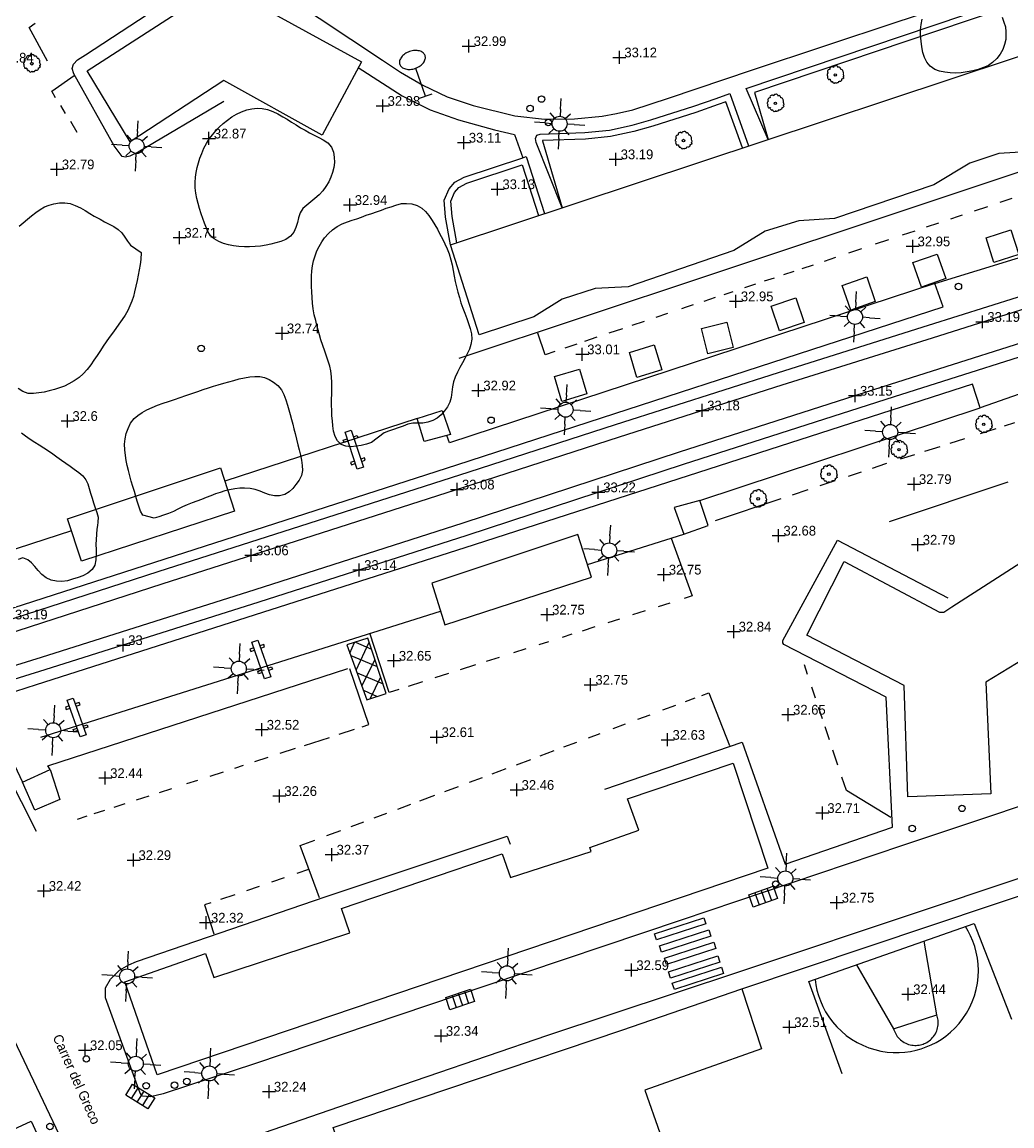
# Model space of a CAD drawing. Extents: x 471511 to 473316, y 4381952 to 4383346.
# Drawn here: x 473132.9 to 473209.2, y 4383208.3 to 4383293.4 of the extents above; entities that cross this region are included whole.
import ezdxf
from ezdxf.enums import TextEntityAlignment as Align

# ---------------------------------------------------------------- set-up
doc = ezdxf.new("R2010")
doc.units = 0
doc.header["$LTSCALE"] = 4
doc.header["$MEASUREMENT"] = 0
doc.header["$PDMODE"] = 2
doc.header["$PDSIZE"] = 0.5
doc.layers.get('0').update_dxf_attribs({"linetype": 'CONTINUOUS'})
for name, color, linetype in [('222', 7, 'CONTINUOUS'), ('290', 253, 'CONTINUOUS'), ('400', 7, 'CONTINUOUS'), ('410', 201, 'CONTINUOUS'), ('411', 12, 'CONTINUOUS'), ('419', 252, 'CONTINUOUS'), ('437', 250, 'CONTINUOUS'), ('438', 250, 'CONTINUOUS'), ('451', 5, 'CONTINUOUS'), ('505', 60, 'CONTINUOUS'), ('506', 60, 'CONTINUOUS'), ('7101', 7, 'CONTINUOUS'), ('7400', 2, 'CONTINUOUS'), ('7403', 1, 'CONTINUOUS'), ('7433', 32, 'CONTINUOUS'), ('7434', 32, 'CONTINUOUS'), ('7435', 7, 'CONTINUOUS'), ('7440', 7, 'CONTINUOUS'), ('7515', 53, 'CONTINUOUS'), ('8405', 7, 'CONTINUOUS')]:
    doc.layers.add(name, color=color, linetype=linetype)

# ---------------------------------------------------------------- blocks, each defined once
blk = doc.blocks.new('FAROLA')
at = {"color": 7}
for p, q in [((0.43, 1.04), (0.75, 1.8)), ((-0.43, 1.04), (-0.22, 0.54)), ((0.43, 1.04), (0.22, 0.54)), ((-1.04, 0.43), (-1.8, 0.75)), ((-1.04, 0.43), (-0.54, 0.22)), ((1.04, 0.43), (0.54, 0.22)), ((-1.04, -0.43), (-0.54, -0.22)), ((-0.43, -1.04), (-0.22, -0.54)), ((0.43, -1.04), (0.22, -0.54)), ((1.04, -0.43), (0.54, -0.22)), ((1.04, -0.43), (1.8, -0.75)), ((-0.43, -1.04), (-0.75, -1.8))]:
    blk.add_line(p, q, dxfattribs=at)
blk.add_circle((0, 0), 0.58, dxfattribs=at)
blk = doc.blocks.new('ARBOL')
at = {"color": 3}
for p, q in [((-1.26, 0.07), (-1.27, -0.01)), ((-1.23, 0.15), (-1.26, 0.07)), ((-1.17, 0.24), (-1.23, 0.15)), ((-1.18, 0.48), (-1.21, 0.39)), ((-1.21, 0.39), (-1.2, 0.31)), ((-1.2, 0.31), (-1.16, 0.22)), ((-1.11, 0.55), (-1.18, 0.48)), ((-1.03, 0.59), (-1.11, 0.55)), ((-1.01, 0.67), (-1.03, 0.59)), ((-0.96, 0.76), (-1.01, 0.67)), ((-0.92, 0.97), (-0.96, 0.88)), ((-0.96, 0.88), (-0.96, 0.7)), ((-0.85, 1.04), (-0.92, 0.97)), ((-0.77, 1.08), (-0.85, 1.04)), ((-0.7, 1.09), (-0.77, 1.08)), ((-0.5, 1.09), (-0.7, 1.09)), ((-0.49, 1.11), (-0.5, 1.08)), ((-0.46, 1.23), (-0.49, 1.11)), ((-0.38, 1.32), (-0.46, 1.23)), ((-0.31, 1.35), (-0.38, 1.32)), ((-0.23, 1.36), (-0.31, 1.35)), ((-0.11, 1.36), (-0.23, 1.36)), ((0, 1.35), (-0.11, 1.36)), ((0.07, 1.26), (0, 1.35)), ((0.12, 1.18), (0.07, 1.26)), ((0.17, 1.25), (0.12, 1.16)), ((0.12, 1.16), (0.12, 1.16)), ((0.24, 1.31), (0.17, 1.25)), ((0.32, 1.32), (0.24, 1.31)), ((0.39, 1.31), (0.32, 1.32)), ((0.55, 1.31), (0.39, 1.31)), ((0.62, 1.26), (0.55, 1.31)), ((0.7, 1.22), (0.62, 1.26)), ((0.76, 1.14), (0.7, 1.22)), ((0.77, 0.97), (0.7, 0.98)), ((0.77, 1.05), (0.76, 1.14)), ((0.77, 0.97), (0.77, 1.05)), ((0.86, 0.95), (0.77, 0.97)), ((0.96, 0.93), (0.86, 0.95)), ((1.03, 0.87), (0.96, 0.93)), ((1.07, 0.79), (1.03, 0.87)), ((1.08, 0.7), (1.07, 0.79)), ((1.1, 0.49), (1.07, 0.51)), ((1.08, 0.6), (1.08, 0.7)), ((1.09, 0.52), (1.08, 0.6)), ((1.17, 0.48), (1.1, 0.49)), ((1.25, 0.41), (1.17, 0.48)), ((1.29, 0.32), (1.25, 0.41)), ((1.3, 0.24), (1.29, 0.32)), ((1.3, 0.15), (1.3, 0.24)), ((1.31, 0.06), (1.3, 0.15)), ((1.31, -0.03), (1.31, 0.06)), ((-1.27, -0.01), (-1.26, -0.13)), ((-1.26, -0.13), (-1.26, -0.21)), ((-1.26, -0.21), (-1.23, -0.3)), ((-1.23, -0.3), (-1.16, -0.32)), ((-1.16, -0.32), (-1.08, -0.34)), ((-1.08, -0.34), (-1.01, -0.35)), ((-1.01, -0.35), (-0.95, -0.35)), ((-0.96, -0.38), (-1.01, -0.49)), ((-1.01, -0.49), (-1, -0.58)), ((-1, -0.58), (-0.96, -0.66)), ((-0.96, -0.66), (-0.96, -0.74)), ((-0.96, -0.74), (-0.88, -0.8)), ((-0.88, -0.8), (-0.8, -0.81)), ((-0.8, -0.81), (-0.72, -0.81)), ((-0.76, -0.81), (-0.75, -0.9)), ((-0.75, -0.9), (-0.73, -0.98)), ((-0.73, -0.98), (-0.68, -1.07)), ((-0.68, -1.07), (-0.61, -1.15)), ((-0.61, -1.15), (-0.53, -1.14)), ((-0.53, -1.14), (-0.45, -1.12)), ((-0.45, -1.12), (-0.37, -1.07)), ((-0.37, -1.05), (-0.37, -1.15)), ((-0.37, -1.15), (-0.27, -1.21)), ((-0.27, -1.21), (-0.19, -1.22)), ((-0.19, -1.22), (-0.07, -1.22)), ((-0.07, -1.22), (0.01, -1.25)), ((0.01, -1.25), (0.08, -1.22)), ((0.08, -1.22), (0.16, -1.16)), ((0.16, -1.16), (0.18, -1.08)), ((0.18, -1.11), (0.25, -1.15)), ((0.25, -1.15), (0.32, -1.16)), ((0.32, -1.16), (0.4, -1.16)), ((0.4, -1.16), (0.47, -1.18)), ((0.47, -1.18), (0.55, -1.16)), ((0.55, -1.16), (0.62, -1.14)), ((0.62, -1.14), (0.7, -1.09)), ((0.7, -1.09), (0.75, -0.93)), ((0.78, -0.99), (0.74, -0.96)), ((0.85, -0.98), (0.78, -0.99)), ((0.93, -0.93), (0.85, -0.98)), ((1.02, -0.92), (0.93, -0.93)), ((1.06, -0.69), (0.98, -0.69)), ((1.06, -0.85), (1.02, -0.92)), ((1.03, -0.69), (1.05, -0.77)), ((1.05, -0.77), (1.06, -0.85)), ((1.13, -0.65), (1.06, -0.69)), ((1.2, -0.61), (1.13, -0.65)), ((1.2, -0.21), (1.27, -0.14)), ((1.2, -0.6), (1.21, -0.59)), ((1.22, -0.31), (1.21, -0.23)), ((1.21, -0.41), (1.22, -0.31)), ((1.21, -0.51), (1.21, -0.41)), ((1.21, -0.59), (1.21, -0.51)), ((1.27, -0.14), (1.31, -0.03))]:
    blk.add_line(p, q, dxfattribs=at)
at = {"color": 25}
blk.add_circle((0, 0), 0.19, dxfattribs=at)
blk = doc.blocks.new('MOJON')
blk.add_circle((0, 0), 0.25)
blk = doc.blocks.new('REJILLA')
at = {"color": 7}
for p, q in [((-0.5, 0.5), (-0.5, -0.5)), ((0.01, 0.5), (0.01, -0.5)), ((0.51, 0.5), (0.51, -0.5))]:
    blk.add_line(p, q, dxfattribs=at)
blk.add_lwpolyline([(-1, -0.5), (-1, 0.5), (1, 0.5), (1, -0.5)], close=True, dxfattribs=at)
blk = doc.blocks.new('STRAFIC')
at = {"color": 1}
blk.add_lwpolyline([(-0.03, 3.64, 0.07), (-0.44, 3.59, 0.08), (-0.76, 3.44, 0.11), (-0.99, 3.21, 0.14), (-1.06, 2.96, 0.14), (-0.99, 2.71, 0.11), (-0.76, 2.48, 0.08), (-0.44, 2.33, 0.07), (-0.03, 2.28, 0.07), (0.38, 2.33, 0.08), (0.7, 2.48, 0.11), (0.93, 2.71, 0.14), (1, 2.96, 0.14), (0.93, 3.21, 0.11), (0.7, 3.44, 0.08), (0.38, 3.59, 0.07)], format="xyb", close=True, dxfattribs=at)
for points in [[(0, 0), (0, 2.25)], [(-0.56, 0), (0.56, 0)]]:
    blk.add_lwpolyline(points, dxfattribs=at)
blk = doc.blocks.new('ALCORQUE')
at = {"color": 1}
blk.add_lwpolyline([(-1, 1), (1, 1), (1, -1), (-1, -1)], close=True, dxfattribs=at)
blk = doc.blocks.new('BANCO')
at = {"color": 7}
for p, q in [((-0.25, 1.03), (-0.56, 1.03)), ((-0.56, 1.03), (-0.56, 0.84)), ((-0.25, -1.5), (-0.25, 1.5)), ((-0.25, 1.5), (0.25, 1.5)), ((0.25, 1.5), (0.25, -1.5)), ((0.57, 1.03), (0.25, 1.03)), ((0.57, 0.84), (0.57, 1.03)), ((-0.56, 0.84), (-0.25, 0.84)), ((0.25, 0.84), (0.57, 0.84)), ((-0.56, -0.98), (-0.56, -0.79)), ((-0.56, -0.79), (-0.25, -0.79)), ((0.25, -0.79), (0.57, -0.79)), ((0.57, -0.79), (0.57, -0.98)), ((-0.25, -0.98), (-0.56, -0.98)), ((0.25, -1.5), (-0.25, -1.5)), ((0.57, -0.98), (0.25, -0.98))]:
    blk.add_line(p, q, dxfattribs=at)
blk = doc.blocks.new('COTA')
at = {"color": 7}
blk.add_point((0, 0), dxfattribs=at)

msp = doc.modelspace()

# ---------------------------------------------------------------- linework, layer by layer
at = {"layer": '222'}
for points in [[(473100.153, 4383237.22, 32.97), (473112.769, 4383241.224, 33.078), (473122.021, 4383244.143, 33.064), (473129.503, 4383246.572, 33.209), (473143.398, 4383251.07, 33.078), (473155.05, 4383254.803, 33.049), (473167.369, 4383258.744, 33.078), (473178.653, 4383262.409, 33.151), (473191.202, 4383266.415, 33.202), (473202.771, 4383270.051, 33.187), (473214.207, 4383273.674, 33.202), (473226.004, 4383277.556, 33.202), (473236.039, 4383280.742, 33.26), (473244.97, 4383283.635, 33.144), (473255.337, 4383286.98, 33.057), (473266.651, 4383290.557, 32.97), (473276.835, 4383293.918, 33.042), (473284.346, 4383296.272, 33.013), (473296.595, 4383300.256, 33.144), (473301.653, 4383301.826, 33.166)], [(473102.449, 4383236.907, 32.97), (473113.07, 4383240.271, 33.078), (473122.326, 4383243.191, 33.064), (473129.811, 4383245.621, 33.209), (473143.704, 4383250.118, 33.078), (473155.355, 4383253.85, 33.049), (473167.676, 4383257.792, 33.078), (473178.959, 4383261.457, 33.151), (473191.504, 4383265.462, 33.202), (473203.072, 4383269.097, 33.187), (473214.514, 4383272.723, 33.202), (473226.312, 4383276.605, 33.202), (473236.344, 4383279.79, 33.26), (473245.277, 4383282.683, 33.144), (473255.641, 4383286.027, 33.057), (473266.958, 4383289.606, 32.97), (473277.141, 4383292.966, 33.042), (473284.651, 4383295.319, 33.013), (473296.898, 4383299.303, 33.144), (473301.987, 4383300.882, 33.167)], [(473302.819, 4383298.53, 33.192), (473296.534, 4383296.542, 33.064), (473281.938, 4383291.953, 33.165), (473255.549, 4383283.392, 33.194), (473240.401, 4383278.524, 33.158), (473227.054, 4383274.322, 33.238), (473214.237, 4383270.066, 33.187), (473199.824, 4383265.498, 33.144), (473183.55, 4383260.28, 33.202), (473166.882, 4383254.801, 33.245), (473150.862, 4383249.665, 33.042), (473134.371, 4383244.439, 32.97), (473120.888, 4383240.248, 33.013), (473108.632, 4383236.305, 32.984), (473103.439, 4383234.66, 32.954)], [(473303.153, 4383297.587, 33.193), (473296.835, 4383295.588, 33.064), (473282.243, 4383291.001, 33.165), (473255.856, 4383282.44, 33.194), (473240.704, 4383277.571, 33.158), (473227.362, 4383273.371, 33.238), (473214.545, 4383269.115, 33.187), (473200.128, 4383264.545, 33.144), (473183.859, 4383259.329, 33.202), (473167.191, 4383253.85, 33.245), (473151.165, 4383248.713, 33.042), (473134.671, 4383243.485, 32.97), (473121.189, 4383239.295, 33.013), (473108.936, 4383235.352, 32.984), (473103.752, 4383233.71, 32.954)]]:
    msp.add_polyline3d(points, dxfattribs=at)
at = {"layer": '290'}
for points in [[(473134.872, 4383290.417, 32.881), (473133.459, 4383293.01, 32.968), (473133.912, 4383293.347, 32.968)], [(473135.493, 4383287.599, 32.939), (473135.211, 4383288.108, 32.852), (473136.93, 4383289.317, 32.779)], [(473136.26, 4383286.38, 32.939), (473135.889, 4383287.012, 32.939)], [(473137.164, 4383284.917, 32.939), (473136.666, 4383285.781, 32.939)], [(473209.201, 4383279.829, 33.099), (473208.271, 4383279.517, 33.075)], [(473205.365, 4383278.542, 32.998), (473205.065, 4383278.441, 32.99), (473204.48, 4383278.245, 32.991)], [(473207.328, 4383279.201, 33.05), (473206.292, 4383278.853, 33.023)], [(473203.547, 4383277.933, 32.992), (473202.582, 4383277.61, 32.994)], [(473201.713, 4383277.32, 32.995), (473200.742, 4383276.995, 32.996)], [(473197.603, 4383275.945, 33), (473196.602, 4383275.61, 33.001)], [(473199.697, 4383276.645, 32.997), (473198.668, 4383276.301, 32.999)], [(473195.595, 4383275.273, 33.003), (473194.721, 4383274.981, 33.004)], [(473192.404, 4383274.209, 33.009), (473191.595, 4383273.94, 33.012)], [(473193.876, 4383274.698, 33.005), (473193.014, 4383274.412, 33.008)], [(473190.874, 4383273.7, 33.014), (473190.108, 4383273.446, 33.016)], [(473187.7, 4383272.645, 33.023), (473186.99, 4383272.409, 33.025)], [(473189.439, 4383273.223, 33.018), (473188.603, 4383272.945, 33.021)], [(473184.637, 4383271.627, 33.032), (473184.091, 4383271.446, 33.034), (473183.729, 4383271.324, 33.033)], [(473186.319, 4383272.186, 33.027), (473185.46, 4383271.901, 33.03)], [(473182.657, 4383270.963, 33.031), (473181.745, 4383270.655, 33.029)], [(473180.86, 4383270.357, 33.028), (473179.92, 4383270.04, 33.026)], [(473173.983, 4383268.04, 33.014), (473173.224, 4383267.785, 33.012), (473172.65, 4383269.446, 32.998)], [(473177.212, 4383269.128, 33.02), (473176.27, 4383268.811, 33.018)], [(473179.183, 4383269.792, 33.024), (473178.138, 4383269.44, 33.022)], [(473175.668, 4383268.608, 33.017), (473174.736, 4383268.294, 33.015)], [(473208.637, 4383262.302, 32.953), (473209.439, 4383262.558, 32.947)], [(473206.786, 4383261.713, 32.968), (473207.99, 4383262.097, 32.958)], [(473202.484, 4383260.342, 33.001), (473203.662, 4383260.717, 32.992)], [(473204.434, 4383260.963, 32.986), (473205.565, 4383261.324, 32.977)], [(473200.619, 4383259.748, 33.015), (473201.73, 4383260.102, 33.006)], [(473198.455, 4383259.042, 33.018), (473199.494, 4383259.389, 33.024), (473199.561, 4383259.411, 33.023)], [(473194.422, 4383257.693, 32.996), (473195.588, 4383258.083, 33.002)], [(473196.611, 4383258.425, 33.008), (473197.607, 4383258.758, 33.013)], [(473192.284, 4383256.978, 32.984), (473193.498, 4383257.384, 32.99)], [(473208.892, 4383257.95, 32.84), (473199.74, 4383254.891, 32.837)], [(473186.346, 4383254.993, 32.951), (473191.426, 4383256.691, 32.979)], [(473182.93, 4383253.632, 32.784), (473184.565, 4383249.181, 32.886), (473183.951, 4383248.986, 32.882)], [(473182.838, 4383248.631, 32.876), (473181.945, 4383248.347, 32.871)], [(473180.935, 4383248.025, 32.865), (473179.97, 4383247.718, 32.86)], [(473178.959, 4383247.396, 32.854), (473178.057, 4383247.109, 32.849)], [(473161.953, 4383241.981, 32.759), (473161.208, 4383241.743, 32.755), (473159.717, 4383246.301, 32.741)], [(473175.293, 4383246.229, 32.834), (473174.536, 4383245.988, 32.83)], [(473177.065, 4383246.793, 32.844), (473176.079, 4383246.479, 32.838)], [(473158.177, 4383244.767, 32.799), (473158.527, 4383245.599, 32.784)], [(473158.616, 4383245.628, 32.813), (473159.844, 4383245.091, 32.813)], [(473158.65, 4383243.471, 32.799), (473159.671, 4383245.616, 32.799)], [(473173.495, 4383245.656, 32.824), (473172.732, 4383245.413, 32.82)], [(473158.243, 4383244.586, 32.813), (473160.289, 4383243.745, 32.813)], [(473169.694, 4383244.446, 32.803), (473168.691, 4383244.126, 32.797)], [(473171.744, 4383245.099, 32.814), (473170.779, 4383244.791, 32.809)], [(473159.12, 4383239.097, 32.632), (473159.641, 4383239.267, 32.634), (473158.169, 4383243.551, 32.736)], [(473159.097, 4383242.248, 32.799), (473160.113, 4383244.277, 32.755)], [(473167.868, 4383243.864, 32.792), (473166.674, 4383243.484, 32.786)], [(473193.45, 4383243.133, 32.774), (473193.204, 4383243.87, 32.779)], [(473158.729, 4383243.254, 32.813), (473160.734, 4383242.4, 32.813)], [(473159.737, 4383241.256, 32.799), (473160.549, 4383242.958, 32.799)], [(473165.772, 4383243.197, 32.781), (473164.722, 4383242.862, 32.775)], [(473159.218, 4383241.918, 32.813), (473160.277, 4383241.434, 32.813)], [(473163.782, 4383242.563, 32.77), (473162.663, 4383242.207, 32.763)], [(473194.062, 4383241.301, 32.76), (473193.781, 4383242.143, 32.767)], [(473184.035, 4383241.038, 32.628), (473184.78, 4383241.316, 32.634)], [(473185.296, 4383241.509, 32.638), (473185.833, 4383241.71, 32.642), (473187.425, 4383237.646, 32.598)], [(473182.307, 4383240.391, 32.615), (473183.302, 4383240.764, 32.622)], [(473194.596, 4383239.705, 32.748), (473194.307, 4383240.569, 32.755)], [(473178.467, 4383238.955, 32.586), (473179.432, 4383239.316, 32.593)], [(473180.378, 4383239.67, 32.6), (473181.326, 4383240.024, 32.607)], [(473157.343, 4383238.521, 32.623), (473158.519, 4383238.902, 32.629)], [(473176.574, 4383238.247, 32.571), (473177.471, 4383238.583, 32.578)], [(473195.133, 4383238.096, 32.736), (473194.805, 4383239.078, 32.744)], [(473154.68, 4383237.656, 32.609), (473156.595, 4383238.278, 32.619)], [(473174.677, 4383237.538, 32.557), (473175.677, 4383237.912, 32.565)], [(473150.857, 4383236.415, 32.589), (473151.869, 4383236.744, 32.594)], [(473152.807, 4383237.048, 32.599), (473153.993, 4383237.433, 32.605)], [(473172.843, 4383236.852, 32.543), (473173.933, 4383237.259, 32.551)], [(473195.789, 4383236.135, 32.722), (473195.401, 4383237.295, 32.73)], [(473149.309, 4383235.913, 32.581), (473149.982, 4383236.131, 32.585)], [(473169.154, 4383235.472, 32.515), (473170.221, 4383235.871, 32.523)], [(473171.023, 4383236.171, 32.529), (473172.125, 4383236.583, 32.538)], [(473145.601, 4383234.709, 32.562), (473146.448, 4383234.984, 32.566)], [(473147.405, 4383235.295, 32.571), (473148.445, 4383235.632, 32.577)], [(473167.407, 4383234.819, 32.502), (473168.391, 4383235.186, 32.509)], [(473199.869, 4383232.089, 32.707), (473196.445, 4383234.171, 32.707), (473196.099, 4383235.205, 32.715)], [(473143.509, 4383234.03, 32.551), (473144.444, 4383234.334, 32.556)], [(473165.495, 4383234.103, 32.487), (473166.546, 4383234.497, 32.495)], [(473141.718, 4383233.449, 32.542), (473142.702, 4383233.769, 32.547)], [(473163.57, 4383233.384, 32.473), (473164.723, 4383233.815, 32.481)], [(473138.472, 4383232.395, 32.525), (473139.291, 4383232.661, 32.529)], [(473140.013, 4383232.896, 32.533), (473140.849, 4383233.167, 32.537)], [(473160.035, 4383232.061, 32.446), (473161.013, 4383232.427, 32.453)], [(473161.871, 4383232.748, 32.46), (473162.861, 4383233.118, 32.467)], [(473137.182, 4383231.977, 32.518), (473137.92, 4383232.216, 32.522)], [(473158.283, 4383231.406, 32.432), (473159.245, 4383231.766, 32.44)], [(473156.409, 4383230.705, 32.418), (473157.476, 4383231.104, 32.426)], [(473155.832, 4383225.9, 32.402), (473154.349, 4383229.935, 32.402), (473155.48, 4383230.358, 32.411)], [(473153.112, 4383227.442, 32.368), (473152.146, 4383227.113, 32.354)], [(473154.979, 4383228.078, 32.395), (473154.09, 4383227.775, 32.382)], [(473151.185, 4383226.786, 32.34), (473150.216, 4383226.456, 32.326)], [(473149.307, 4383226.147, 32.313), (473148.201, 4383225.77, 32.297)], [(473147.452, 4383225.515, 32.286), (473146.976, 4383225.353, 32.279), (473147.7, 4383223.133, 32.279)]]:
    msp.add_polyline3d(points, dxfattribs=at)
for points in [[(473157.943, 4383245.408, 32.741), (473159.489, 4383241.175, 32.726), (473160.977, 4383241.664, 32.755), (473159.564, 4383245.938, 32.741)], [(473181.655, 4383223.137, 32.596), (473185.453, 4383224.371, 32.596), (473185.61, 4383223.889, 32.596), (473181.811, 4383222.655, 32.596)], [(473182.036, 4383222.204, 32.647), (473185.834, 4383223.438, 32.647), (473185.991, 4383222.956, 32.647), (473182.192, 4383221.722, 32.647)], [(473182.418, 4383221.25, 32.647), (473186.217, 4383222.484, 32.647), (473186.373, 4383222.002, 32.647), (473182.575, 4383220.768, 32.647)], [(473182.734, 4383220.187, 32.647), (473186.533, 4383221.421, 32.647), (473186.689, 4383220.939, 32.647), (473182.891, 4383219.705, 32.647)], [(473183.028, 4383219.328, 32.647), (473186.827, 4383220.562, 32.647), (473186.983, 4383220.08, 32.647), (473183.185, 4383218.846, 32.647)]]:
    msp.add_polyline3d(points, close=True, dxfattribs=at)
at = {"layer": '400'}
for points in [[(473144.919, 4383302.765, 44.633), (473151.304, 4383302.937, 44.778), (473151.52, 4383294.518, 44.843), (473159.066, 4383290.381, 44.814), (473156.039, 4383284.703, 44.872), (473148.463, 4383288.928, 44.858), (473141.231, 4383284.197, 44.771), (473137.925, 4383289.677, 44.8), (473145.226, 4383294.384, 44.843)], [(473165.929, 4383276.258, 44.365), (473228.537, 4383297.061, 44.539), (473230.766, 4383290.16, 44.785), (473226.6, 4383288.71, 44.858), (473223.878, 4383288.484, 44.858), (473221.451, 4383287.719, 44.669), (473219.09, 4383286.185, 44.771), (473211.113, 4383283.491, 44.843), (473208.191, 4383283.308, 44.626), (473205.963, 4383282.564, 44.611), (473203.185, 4383280.887, 44.901), (473195.538, 4383278.277, 44.684), (473192.778, 4383278.105, 44.568), (473190.197, 4383277.314, 44.655), (473187.76, 4383275.824, 44.611), (473179.629, 4383273.026, 44.887), (473177.088, 4383272.885, 44.756), (473174.544, 4383272.07, 44.901), (473172.351, 4383270.696, 44.872), (473168.15, 4383269.321, 44.829)], [(473149.288, 4383255.71, 37.394), (473137.493, 4383251.853, 37.452), (473136.416, 4383255.13, 37.365), (473148.208, 4383259.056, 37.38)], [(473165.499, 4383246.967, 37.453), (473176.805, 4383250.64, 37.569), (473175.745, 4383253.919, 37.569), (473164.494, 4383250.179, 37.598)], [(473190.4, 4383228.198, 43.915), (473143.323, 4383212.247, 43.843), (473140.828, 4383219.423, 43.857), (473147.035, 4383221.616, 43.828), (473147.692, 4383219.754, 43.988), (473158.18, 4383223.218, 43.857), (473157.527, 4383225.085, 43.857), (473169.913, 4383229.308, 44.162), (473170.549, 4383227.478, 44.249), (473176.782, 4383229.465, 44.22), (473176.669, 4383229.788, 44.176), (473180.446, 4383231.113, 44.176), (473179.58, 4383233.539, 44.176), (473187.711, 4383236.293, 44.205)]]:
    msp.add_polyline3d(points, close=True, dxfattribs=at)
for points in [[(473213.684, 4383246.485, 49.918), (473207.196, 4383242.528, 49.991), (473207.578, 4383233.934, 49.969), (473201.174, 4383233.703, 49.94), (473200.895, 4383242.284, 49.94), (473193.406, 4383246.168, 49.926), (473196.269, 4383251.832, 49.868), (473203.617, 4383247.929, 49.911), (473203.949, 4383247.928, 49.911), (473204.58, 4383248.345, 49.911), (473211.249, 4383252.647, 49.846)], [(473151.72, 4383197.98, 35.2), (473150.875, 4383200.622, 35.092), (473158.49, 4383203.279, 34.73), (473156.881, 4383208.185, 43.299), (473179.129, 4383215.693, 43.459), (473188.379, 4383218.875, 35.861), (473189.906, 4383214.266, 35.832), (473180.922, 4383211.079, 35.672), (473182.068, 4383207.782, 35.133)]]:
    msp.add_polyline3d(points, dxfattribs=at)
at = {"layer": '410'}
for points in [[(473203.267, 4383273.265, 34.51), (473222.171, 4383279.098, 34.691), (473242.723, 4383285.743, 34.597), (473263.543, 4383292.396, 34.655), (473276.139, 4383296.753, 34.706), (473295.158, 4383303.268, 34.234)], [(473295.391, 4383292.005, 34.155), (473270.579, 4383284.249, 34.416), (473251.89, 4383278.372, 33.981), (473230.436, 4383271.513, 34.285), (473212.769, 4383265.787, 34.423), (473206.752, 4383263.694, 34.423)], [(473188.379, 4383218.875, 35.759), (473212.693, 4383227.037, 35.266), (473213.162, 4383227.122, 35.179), (473213.82, 4383225.205, 35.505)]]:
    msp.add_polyline3d(points, dxfattribs=at)
at = {"layer": '411'}
for points in [[(473152.593, 4383305.384, 33.149), (473152.901, 4383304.969, 33.149), (473152.992, 4383296.725, 33.164), (473152.993, 4383295.841, 33.149), (473153.372, 4383295.39, 33.149), (473160.689, 4383290.502, 32.982), (473162.08, 4383289.581, 33.127), (473163.803, 4383288.561, 33.098), (473165.669, 4383287.677, 33.011), (473167.671, 4383286.994, 32.997), (473170.885, 4383286.218, 32.997), (473173.167, 4383285.947, 33.026), (473175.476, 4383285.985, 33.069), (473177.631, 4383286.185, 33.055), (473178.716, 4383286.386, 33.069), (473179.991, 4383286.656, 33.113), (473182.736, 4383287.557, 33.04), (473189.204, 4383289.743, 33.214), (473200.361, 4383293.453, 33.272), (473211.588, 4383297.141, 33.504)], [(473148.46, 4383287.318, 32.852), (473141.852, 4383283.406, 32.852), (473141.219, 4383283.099, 32.852), (473140.894, 4383283.009, 32.852), (473140.615, 4383283.069, 32.852), (473139.995, 4383283.884, 32.837), (473136.902, 4383289.439, 32.75), (473136.777, 4383289.85, 32.721), (473136.871, 4383290.197, 32.721), (473137.175, 4383290.533, 32.721), (473137.798, 4383290.904, 32.736), (473143.952, 4383294.946, 32.997), (473143.708, 4383302.581, 33.094)], [(473158.821, 4383289.922, 32.758), (473162.197, 4383287.752, 33.12), (473164.358, 4383286.664, 33.106), (473166.549, 4383285.9, 33.062), (473169.331, 4383285.127, 33.048), (473170.855, 4383284.774, 33.048), (473171.514, 4383282.977, 33.048)], [(473166.599, 4383267.525, 32.758), (473185.774, 4383273.883, 32.946), (473218.566, 4383284.81, 33.12)], [(473148.91, 4383197.073, 32.1), (473146.613, 4383202.725, 32.091), (473146.68, 4383203.228, 32.091), (473147.22, 4383204.541, 32.221), (473147.956, 4383206.549, 32.221), (473159.485, 4383210.533, 32.468), (473173.423, 4383215.304, 32.468), (473188.233, 4383220.229, 32.888), (473202.693, 4383225.047, 32.845), (473214.287, 4383228.925, 32.946), (473234.487, 4383235.647, 32.946), (473250.575, 4383241.089, 32.663), (473261.143, 4383244.64, 32.656), (473272.284, 4383248.249, 32.489), (473295.365, 4383256.122, 32.265), (473308.669, 4383260.696, 32.279), (473310.408, 4383261.303, 32.149), (473311.003, 4383261.419, 32.149), (473311.646, 4383261.293, 32.163), (473312.276, 4383260.96, 32.163), (473312.507, 4383260.614, 32.163), (473312.616, 4383260.004, 32.163), (473316.266, 4383251.122, 31.743)], [(473177.83, 4383234.291, 32.642), (473188.422, 4383237.905, 32.613), (473191.736, 4383228.489, 32.627), (473200.005, 4383231.341, 32.743), (473199.498, 4383241.375, 32.837), (473191.628, 4383245.446, 32.91), (473191.541, 4383245.563, 32.91), (473191.535, 4383245.739, 32.91), (473195.766, 4383253.474, 32.968), (473204.268, 4383249.029, 32.968)], [(473216.557, 4383235.219, 32.736), (473200.764, 4383229.941, 32.859), (473183.706, 4383224.191, 32.613), (473168.725, 4383219.157, 32.489), (473150.831, 4383213.115, 32.315), (473145.748, 4383211.432, 32.315), (473143.788, 4383210.784, 32.286), (473142.809, 4383210.559, 32.185), (473142.183, 4383210.601, 32.185), (473142.018, 4383210.854, 32.185), (473139.33, 4383218.197, 32.214), (473139.337, 4383218.97, 32.228), (473139.737, 4383219.626, 32.228), (473140.417, 4383220.327, 32.272), (473141.142, 4383220.731, 32.272), (473141.722, 4383220.998, 32.315), (473156.354, 4383225.999, 32.489), (473170.309, 4383230.672, 32.446), (473170.531, 4383230.036, 32.446)], [(473126.05, 4383228.006, 32.421), (473135.768, 4383207.618, 32.181), (473152.133, 4383170.795, 31.719)], [(473106.671, 4383196.232, 32.199), (473133.601, 4383208.69, 32.236), (473137.863, 4383199.372, 32.221), (473110.798, 4383186.882, 32.199)]]:
    msp.add_polyline3d(points, dxfattribs=at)
at = {"layer": '419'}
for points in [[(473163.889, 4383261.082, 34.335), (473163.355, 4383262.855, 34.335), (473165.276, 4383263.496, 32.827), (473165.922, 4383261.645, 32.841)], [(473183.181, 4383256.016, 34.263), (473183.911, 4383253.942, 34.263), (473185.798, 4383254.626, 32.936), (473185.138, 4383256.534, 32.973)], [(473135.81, 4383233.499, 32.61), (473133.898, 4383232.659, 32.625), (473132.93, 4383234.833, 33.959), (473135.071, 4383235.79, 33.93)]]:
    msp.add_polyline3d(points, close=True, dxfattribs=at)
at = {"layer": '437'}
for points in [[(473126.524, 4383247.252, 33.646), (473126.78, 4383246.519, 33.733), (473166.411, 4383259.287, 34.161), (473203.894, 4383271.469, 34.422), (473203.267, 4383273.265, 34.451), (473165.855, 4383260.995, 34.248)], [(473185.138, 4383256.534, 34.255), (473206.752, 4383263.694, 34.364), (473206.153, 4383265.512, 34.364), (473167.034, 4383252.888, 34.277), (473133.989, 4383242.336, 34.335), (473129.984, 4383241.042, 34.349), (473132.93, 4383234.833, 34.262)], [(473163.355, 4383262.855, 34.132), (473148.535, 4383258.042, 34.216)], [(473165.855, 4383260.995, 34.465), (473165.645, 4383261.568, 34.349)], [(473136.72, 4383254.205, 34.284), (473125.246, 4383250.478, 34.349)], [(473176.495, 4383251.6, 34.241), (473183.911, 4383253.942, 34.233)], [(473134.36, 4383238.291, 34.284), (473165.169, 4383248.022, 34.252)], [(473135.071, 4383235.79, 34.233), (473134.902, 4383236.081, 34.233), (473158.024, 4383243.593, 32.877)]]:
    msp.add_polyline3d(points, dxfattribs=at)
at = {"layer": '438'}
for points in [[(473196.124, 4383212.321, 32.488), (473193.562, 4383219.44, 32.475), (473206.299, 4383223.932, 32.475), (473209.182, 4383216.538, 32.449)], [(473194.036, 4383219.607, 32.475), (473194.093, 4383219.201, 32.474), (473194.179, 4383218.788, 32.473), (473194.296, 4383218.37, 32.472), (473194.446, 4383217.95, 32.471), (473194.629, 4383217.533, 32.469), (473194.847, 4383217.122, 32.468), (473195.1, 4383216.721, 32.466), (473195.386, 4383216.335, 32.465), (473195.706, 4383215.966, 32.464), (473196.056, 4383215.62, 32.462), (473196.436, 4383215.301, 32.461), (473196.84, 4383215.011, 32.459), (473197.267, 4383214.754, 32.458), (473197.712, 4383214.532, 32.456), (473198.17, 4383214.346, 32.455), (473198.637, 4383214.198, 32.454), (473199.109, 4383214.087, 32.452), (473199.581, 4383214.014, 32.451), (473200.049, 4383213.977, 32.45), (473200.51, 4383213.975, 32.449), (473200.959, 4383214.006, 32.448), (473201.395, 4383214.066, 32.448), (473201.814, 4383214.154, 32.447), (473202.214, 4383214.267, 32.446), (473202.598, 4383214.402, 32.446), (473202.981, 4383214.566, 32.446), (473203.362, 4383214.76, 32.445), (473203.739, 4383214.986, 32.445), (473204.108, 4383215.245, 32.445), (473204.466, 4383215.535, 32.445), (473204.807, 4383215.858, 32.445), (473205.129, 4383216.211, 32.445), (473205.427, 4383216.593, 32.445), (473205.698, 4383217.001, 32.445), (473205.939, 4383217.433, 32.446), (473206.145, 4383217.885, 32.447), (473206.316, 4383218.353, 32.447), (473206.45, 4383218.833, 32.448), (473206.544, 4383219.32, 32.449), (473206.6, 4383219.809, 32.45), (473206.618, 4383220.296, 32.451), (473206.599, 4383220.777, 32.452), (473206.544, 4383221.248, 32.453), (473206.455, 4383221.705, 32.454), (473206.337, 4383222.144, 32.456), (473206.19, 4383222.565, 32.457), (473206.019, 4383222.964, 32.458), (473205.827, 4383223.34, 32.459), (473205.617, 4383223.692, 32.461)], [(473197.221, 4383220.73, 32.475), (473200.082, 4383215.813, 32.46), (473203.414, 4383216.879, 32.46), (473202.428, 4383222.567, 32.475)], [(473200.082, 4383215.813, 32.46), (473200.112, 4383215.713, 32.459), (473200.15, 4383215.613, 32.457), (473200.194, 4383215.513, 32.455), (473200.246, 4383215.414, 32.454), (473200.305, 4383215.317, 32.452), (473200.371, 4383215.223, 32.45), (473200.445, 4383215.132, 32.448), (473200.526, 4383215.044, 32.447), (473200.613, 4383214.962, 32.445), (473200.706, 4383214.885, 32.443), (473200.805, 4383214.815, 32.442), (473200.909, 4383214.751, 32.44), (473201.017, 4383214.695, 32.439), (473201.129, 4383214.647, 32.438), (473201.243, 4383214.606, 32.436), (473201.359, 4383214.574, 32.435), (473201.476, 4383214.55, 32.435), (473201.593, 4383214.534, 32.434), (473201.709, 4383214.526, 32.433), (473201.823, 4383214.526, 32.432), (473201.936, 4383214.533, 32.432), (473202.045, 4383214.547, 32.432), (473202.152, 4383214.567, 32.431), (473202.254, 4383214.593, 32.431), (473202.353, 4383214.625, 32.431), (473202.452, 4383214.663, 32.431), (473202.55, 4383214.708, 32.432), (473202.647, 4383214.76, 32.432), (473202.743, 4383214.82, 32.432), (473202.836, 4383214.886, 32.433), (473202.926, 4383214.96, 32.434), (473203.012, 4383215.041, 32.435), (473203.093, 4383215.129, 32.435), (473203.169, 4383215.222, 32.436), (473203.238, 4383215.321, 32.438), (473203.301, 4383215.426, 32.439), (473203.357, 4383215.534, 32.44), (473203.404, 4383215.646, 32.442), (473203.444, 4383215.761, 32.443), (473203.475, 4383215.878, 32.445), (473203.499, 4383215.995, 32.447), (473203.514, 4383216.113, 32.448), (473203.521, 4383216.23, 32.45), (473203.52, 4383216.346, 32.452), (473203.512, 4383216.459, 32.454), (473203.497, 4383216.569, 32.455), (473203.475, 4383216.677, 32.457), (473203.447, 4383216.78, 32.459), (473203.414, 4383216.879, 32.46)]]:
    msp.add_polyline3d(points, dxfattribs=at)
at = {"layer": '451'}
msp.add_polyline3d([(473129.379, 4383240.142, 32.914), (473133.995, 4383231.046, 32.334)], dxfattribs=at)
at = {"layer": '505'}
for points in [[(473208.459, 4383293.803, 36.245), (473208.589, 4383293.431, 36.245), (473208.699, 4383293.064, 36.245), (473208.738, 4383292.687, 36.245), (473208.739, 4383292.079, 36.26), (473208.641, 4383291.707, 36.274), (473208.495, 4383291.318, 36.274), (473208.289, 4383290.949, 36.274), (473208.039, 4383290.618, 36.274), (473207.712, 4383290.314, 36.274), (473207.386, 4383290.095, 36.274), (473207.012, 4383289.925, 36.274), (473206.609, 4383289.787, 36.26), (473206.178, 4383289.683, 36.26), (473205.742, 4383289.595, 36.245), (473205.296, 4383289.534, 36.245), (473204.859, 4383289.502, 36.245), (473204.438, 4383289.511, 36.245), (473204.028, 4383289.561, 36.245), (473203.629, 4383289.655, 36.245), (473203.256, 4383289.783, 36.245), (473202.905, 4383290.023, 36.245), (473202.654, 4383290.344, 36.245), (473202.47, 4383290.704, 36.245), (473202.343, 4383291.095, 36.245), (473202.255, 4383291.522, 36.245), (473202.196, 4383291.963, 36.245), (473202.166, 4383292.41, 36.245), (473202.165, 4383292.843, 36.245), (473202.205, 4383293.256, 36.245), (473202.282, 4383293.652, 36.245)], [(473132.673, 4383277.708, 40.174), (473133.001, 4383277.964, 40.174), (473133.315, 4383278.227, 40.174), (473133.636, 4383278.486, 40.174), (473133.958, 4383278.741, 40.174), (473134.294, 4383278.975, 40.174), (473134.642, 4383279.176, 40.174), (473135.001, 4383279.326, 40.174), (473135.365, 4383279.428, 40.174), (473135.79, 4383279.494, 40.174), (473136.204, 4383279.507, 40.174), (473136.611, 4383279.44, 40.174), (473137.012, 4383279.303, 40.174), (473137.404, 4383279.115, 40.174), (473137.773, 4383278.893, 40.174), (473138.127, 4383278.679, 40.174), (473138.471, 4383278.477, 40.174), (473138.924, 4383278.227, 40.174), (473139.275, 4383278.039, 40.174), (473139.612, 4383277.859, 40.174), (473139.976, 4383277.66, 40.174), (473140.316, 4383277.444, 40.174), (473140.6, 4383277.175, 40.174), (473140.826, 4383276.845, 40.174), (473141.048, 4383276.535, 40.174), (473141.271, 4383276.23, 40.174), (473142.078, 4383275.661, 40.537), (473142.065, 4383275.128, 40.537), (473142, 4383274.733, 40.537), (473141.923, 4383274.319, 40.537), (473141.856, 4383273.93, 40.537), (473141.775, 4383273.512, 40.537), (473141.687, 4383273.079, 40.537), (473141.586, 4383272.629, 40.537), (473141.492, 4383272.264, 40.537), (473141.373, 4383271.903, 40.537), (473141.228, 4383271.545, 40.537), (473141.051, 4383271.188, 40.537), (473140.847, 4383270.841, 40.522), (473140.619, 4383270.491, 40.493), (473140.378, 4383270.142, 40.464), (473140.13, 4383269.798, 40.421), (473139.884, 4383269.447, 40.363), (473139.634, 4383269.108, 40.305), (473139.394, 4383268.773, 40.276), (473139.166, 4383268.441, 40.247), (473138.947, 4383268.119, 40.218), (473138.693, 4383267.729, 40.203), (473138.446, 4383267.354, 40.203), (473138.197, 4383266.994, 40.203), (473137.932, 4383266.646, 40.203), (473137.63, 4383266.322, 40.203), (473137.3, 4383266.026, 40.203), (473136.928, 4383265.764, 40.203), (473136.521, 4383265.532, 40.203), (473136.173, 4383265.368, 40.203), (473135.802, 4383265.232, 40.203), (473135.413, 4383265.115, 40.203), (473135.009, 4383265.004, 40.203), (473134.607, 4383264.907, 40.203), (473134.19, 4383264.835, 40.203), (473133.78, 4383264.796, 40.203), (473133.376, 4383264.79, 40.203), (473132.963, 4383264.944, 40.203), (473132.617, 4383265.179, 40.203)], [(473132.867, 4383261.753, 37.867), (473133.169, 4383261.53, 37.867), (473133.532, 4383261.282, 37.852), (473133.889, 4383261.051, 37.852), (473134.235, 4383260.834, 37.852), (473134.589, 4383260.604, 37.852), (473134.957, 4383260.361, 37.852), (473135.271, 4383260.139, 37.852), (473135.6, 4383259.901, 37.852), (473135.936, 4383259.659, 37.852), (473136.271, 4383259.422, 37.852), (473136.605, 4383259.195, 37.852), (473136.927, 4383258.969, 37.852), (473137.282, 4383258.707, 37.867), (473137.58, 4383258.436, 37.91), (473137.812, 4383258.142, 38.026), (473137.978, 4383257.825, 38.142), (473138.089, 4383257.471, 38.244), (473138.195, 4383257.096, 38.331), (473138.302, 4383256.722, 38.403), (473138.408, 4383256.366, 38.461), (473138.539, 4383255.988, 38.563), (473138.669, 4383255.618, 38.708), (473138.765, 4383255.255, 38.838), (473138.755, 4383254.877, 38.954), (473138.726, 4383254.628, 39.244), (473138.669, 4383254.341, 39.491), (473138.632, 4383253.532, 40.107), (473138.582, 4383253.158, 40.107), (473138.61, 4383252.769, 40.107), (473138.624, 4383252.368, 40.107), (473138.602, 4383251.958, 40.107), (473138.511, 4383251.567, 40.107), (473138.311, 4383251.226, 40.107), (473137.973, 4383250.943, 40.107), (473137.587, 4383250.746, 40.107), (473137.225, 4383250.614, 40.107), (473136.807, 4383250.474, 40.107), (473136.398, 4383250.361, 40.107), (473135.977, 4383250.3, 40.107), (473135.555, 4383250.313, 40.107), (473135.141, 4383250.408, 40.107), (473134.758, 4383250.587, 40.107), (473134.437, 4383250.838, 40.107), (473134.154, 4383251.138, 40.107), (473133.888, 4383251.444, 40.107), (473133.636, 4383251.725, 40.107), (473133.346, 4383251.974, 40.1), (473132.959, 4383252.115, 40.034), (473132.599, 4383252.002, 39.933)]]:
    msp.add_polyline3d(points, dxfattribs=at)
for points in [[(473146.974, 4383277.933, 41.407), (473146.849, 4383278.292, 41.407), (473146.72, 4383278.658, 41.407), (473146.597, 4383279.055, 41.407), (473146.484, 4383279.433, 41.407), (473146.382, 4383279.837, 41.407), (473146.299, 4383280.25, 41.407), (473146.247, 4383280.665, 41.407), (473146.238, 4383281.077, 41.407), (473146.265, 4383281.473, 41.407), (473146.328, 4383281.848, 41.407), (473146.41, 4383282.221, 41.407), (473146.506, 4383282.586, 41.407), (473146.623, 4383282.947, 41.407), (473146.752, 4383283.299, 41.407), (473146.925, 4383283.7, 41.407), (473147.119, 4383284.078, 41.407), (473147.353, 4383284.446, 41.407), (473147.58, 4383284.746, 41.407), (473147.832, 4383285.043, 41.407), (473148.112, 4383285.332, 41.407), (473148.413, 4383285.615, 41.407), (473148.732, 4383285.88, 41.407), (473149.07, 4383286.127, 41.407), (473149.437, 4383286.341, 41.407), (473149.816, 4383286.523, 41.407), (473150.223, 4383286.659, 41.407), (473150.627, 4383286.751, 41.407), (473151.03, 4383286.793, 41.407), (473151.425, 4383286.771, 41.407), (473151.827, 4383286.685, 41.407), (473152.226, 4383286.535, 41.407), (473152.625, 4383286.352, 41.407), (473153.019, 4383286.139, 41.407), (473153.349, 4383285.941, 41.407), (473153.685, 4383285.727, 41.407), (473154.023, 4383285.507, 41.407), (473154.368, 4383285.293, 41.407), (473154.722, 4383285.088, 41.407), (473155.075, 4383284.898, 41.407), (473155.43, 4383284.715, 41.407), (473155.781, 4383284.536, 41.407), (473156.116, 4383284.352, 41.407), (473156.468, 4383284.119, 41.407), (473156.757, 4383283.793, 41.407), (473156.917, 4383283.397, 41.407), (473156.977, 4383283.013, 41.407), (473156.987, 4383282.616, 41.407), (473156.941, 4383282.22, 41.407), (473156.847, 4383281.837, 41.407), (473156.711, 4383281.47, 41.407), (473156.542, 4383281.128, 41.407), (473156.326, 4383280.761, 41.407), (473156.081, 4383280.426, 41.407), (473155.802, 4383280.123, 41.407), (473155.487, 4383279.838, 41.407), (473155.166, 4383279.572, 41.407), (473154.856, 4383279.323, 41.407), (473154.558, 4383279.052, 41.407), (473154.334, 4383278.716, 41.407), (473154.22, 4383278.348, 41.407), (473154.126, 4383277.974, 41.407), (473154.022, 4383277.606, 41.407), (473153.852, 4383277.245, 41.407), (473153.589, 4383276.917, 41.407), (473153.239, 4383276.672, 41.407), (473152.85, 4383276.508, 41.407), (473152.47, 4383276.4, 41.407), (473152.092, 4383276.305, 41.407), (473151.719, 4383276.23, 41.407), (473151.292, 4383276.167, 41.458), (473150.869, 4383276.13, 41.523), (473150.438, 4383276.108, 41.537), (473150.06, 4383276.108, 41.53), (473149.627, 4383276.132, 41.508), (473149.213, 4383276.184, 41.508), (473148.828, 4383276.258, 41.508), (473148.426, 4383276.37, 41.508), (473148.072, 4383276.522, 41.508), (473147.725, 4383276.715, 41.508), (473147.435, 4383276.964, 41.508), (473147.227, 4383277.278, 41.508)], [(473159.846, 4383261.019, 39.338), (473159.462, 4383260.897, 39.338), (473159.052, 4383260.794, 39.338), (473158.648, 4383260.721, 39.338), (473158.262, 4383260.69, 39.338), (473157.87, 4383260.722, 39.338), (473157.508, 4383260.86, 39.338), (473157.213, 4383261.135, 39.338), (473157.032, 4383261.468, 39.338), (473156.923, 4383261.885, 39.338), (473156.859, 4383262.298, 39.338), (473156.824, 4383262.679, 39.338), (473156.794, 4383263.081, 39.338), (473156.776, 4383263.486, 39.338), (473156.771, 4383263.902, 39.338), (473156.771, 4383264.326, 39.338), (473156.779, 4383264.759, 39.338), (473156.786, 4383265.197, 39.338), (473156.791, 4383265.641, 39.338), (473156.764, 4383266.087, 39.338), (473156.701, 4383266.532, 39.309), (473156.618, 4383266.902, 39.259), (473156.514, 4383267.277, 39.208), (473156.379, 4383267.663, 39.193), (473156.237, 4383268.071, 39.193), (473156.09, 4383268.499, 39.193), (473155.945, 4383268.94, 39.193), (473155.841, 4383269.309, 39.193), (473155.737, 4383269.678, 39.179), (473155.638, 4383270.049, 39.164), (473155.54, 4383270.418, 39.143), (473155.431, 4383270.871, 39.114), (473155.345, 4383271.317, 39.099), (473155.284, 4383271.766, 39.099), (473155.256, 4383272.198, 39.099), (473155.237, 4383272.622, 39.099), (473155.229, 4383273.04, 39.092), (473155.225, 4383273.447, 39.085), (473155.229, 4383273.848, 39.07), (473155.248, 4383274.242, 39.07), (473155.299, 4383274.634, 39.085), (473155.38, 4383275.025, 39.085), (473155.489, 4383275.407, 39.085), (473155.637, 4383275.784, 39.085), (473155.808, 4383276.139, 39.085), (473156.009, 4383276.479, 39.085), (473156.226, 4383276.789, 39.085), (473156.518, 4383277.124, 39.085), (473156.839, 4383277.418, 39.085), (473157.191, 4383277.667, 39.077), (473157.574, 4383277.874, 39.056), (473157.985, 4383278.042, 39.005), (473158.34, 4383278.16, 38.969), (473158.705, 4383278.275, 38.954), (473159.067, 4383278.402, 38.954), (473159.434, 4383278.536, 38.954), (473159.861, 4383278.685, 38.954), (473160.231, 4383278.815, 38.94), (473160.601, 4383278.944, 38.94), (473160.976, 4383279.075, 38.94), (473161.353, 4383279.2, 38.94), (473161.73, 4383279.326, 38.94), (473162.154, 4383279.44, 38.94), (473162.552, 4383279.45, 38.94), (473162.942, 4383279.408, 38.94), (473163.356, 4383279.286, 38.94), (473163.713, 4383279.075, 38.961), (473163.997, 4383278.825, 38.99), (473164.265, 4383278.513, 39.019), (473164.523, 4383278.145, 39.027), (473164.726, 4383277.81, 39.027), (473164.926, 4383277.457, 39.012), (473165.12, 4383277.088, 39.027), (473165.313, 4383276.71, 39.07), (473165.496, 4383276.328, 39.128), (473165.672, 4383275.948, 39.201), (473165.818, 4383275.563, 39.259), (473165.955, 4383275.1, 39.317), (473166.049, 4383274.718, 39.331), (473166.137, 4383274.282, 39.338), (473166.213, 4383273.851, 39.346), (473166.301, 4383273.433, 39.36), (473166.402, 4383273.02, 39.36), (473166.507, 4383272.605, 39.36), (473166.614, 4383272.194, 39.36), (473166.737, 4383271.789, 39.36), (473166.884, 4383271.385, 39.36), (473167.031, 4383270.982, 39.36), (473167.178, 4383270.579, 39.36), (473167.314, 4383270.19, 39.36), (473167.439, 4383269.816, 39.36), (473167.543, 4383269.404, 39.36), (473167.574, 4383268.99, 39.36), (473167.506, 4383268.568, 39.36), (473167.39, 4383268.205, 39.36), (473167.225, 4383267.843, 39.36), (473167.04, 4383267.492, 39.36), (473166.855, 4383267.16, 39.36), (473166.651, 4383266.794, 39.36), (473166.464, 4383266.45, 39.36), (473166.286, 4383266.065, 39.418), (473166.151, 4383265.686, 39.498), (473166.073, 4383265.311, 39.57), (473166.036, 4383264.896, 39.578), (473165.989, 4383264.496, 39.578), (473165.874, 4383264.121, 39.578), (473165.7, 4383263.774, 39.578), (473165.478, 4383263.451, 39.578), (473165.212, 4383263.149, 39.578), (473164.909, 4383262.899, 39.578), (473164.569, 4383262.703, 39.578), (473164.182, 4383262.571, 39.578), (473163.793, 4383262.506, 39.578), (473163.402, 4383262.501, 39.592), (473163.023, 4383262.513, 39.592), (473162.634, 4383262.43, 39.592), (473162.273, 4383262.285, 39.592), (473161.905, 4383262.15, 39.549), (473161.525, 4383262.018, 39.534), (473161.163, 4383261.891, 39.534), (473160.807, 4383261.767, 39.476)], [(473142.227, 4383255.414, 39.193), (473142.034, 4383255.728, 39.034), (473141.914, 4383256.098, 38.94), (473141.792, 4383256.491, 38.874), (473141.684, 4383256.853, 38.845), (473141.563, 4383257.234, 38.816), (473141.444, 4383257.629, 38.787), (473141.326, 4383258.036, 38.773), (473141.214, 4383258.446, 38.758), (473141.111, 4383258.846, 38.758), (473141.021, 4383259.244, 38.744), (473140.942, 4383259.629, 38.744), (473140.883, 4383260.007, 38.744), (473140.831, 4383260.456, 38.722), (473140.813, 4383260.892, 38.671), (473140.85, 4383261.308, 38.635), (473140.934, 4383261.709, 38.599), (473141.078, 4383262.106, 38.584), (473141.267, 4383262.495, 38.584), (473141.548, 4383262.86, 38.57), (473141.838, 4383263.103, 38.555), (473142.171, 4383263.33, 38.541), (473142.531, 4383263.529, 38.541), (473142.928, 4383263.711, 38.526), (473143.348, 4383263.882, 38.497), (473143.773, 4383264.037, 38.439), (473144.206, 4383264.188, 38.367), (473144.646, 4383264.335, 38.294), (473145.095, 4383264.492, 38.251), (473145.544, 4383264.649, 38.207), (473145.993, 4383264.806, 38.164), (473146.444, 4383264.957, 38.135), (473146.875, 4383265.096, 38.106), (473147.284, 4383265.226, 38.106), (473147.671, 4383265.349, 38.091), (473148.032, 4383265.457, 38.091), (473148.457, 4383265.587, 38.077), (473148.851, 4383265.7, 38.077), (473149.22, 4383265.804, 38.077), (473149.645, 4383265.916, 38.077), (473150.058, 4383266.008, 38.077), (473150.458, 4383266.083, 38.077), (473150.852, 4383266.117, 38.077), (473151.24, 4383266.098, 38.077), (473151.606, 4383266.017, 38.077), (473151.962, 4383265.878, 38.077), (473152.298, 4383265.672, 38.062), (473152.61, 4383265.403, 38.07), (473152.9, 4383265.066, 38.091), (473153.086, 4383264.71, 38.142), (473153.241, 4383264.318, 38.251), (473153.371, 4383263.894, 38.389), (473153.473, 4383263.539, 38.49), (473153.574, 4383263.172, 38.563), (473153.67, 4383262.8, 38.642), (473153.769, 4383262.429, 38.715), (473153.86, 4383262.062, 38.773), (473153.95, 4383261.7, 38.824), (473154.062, 4383261.263, 38.831), (473154.163, 4383260.843, 38.831), (473154.254, 4383260.451, 38.831), (473154.359, 4383260.027, 38.845), (473154.443, 4383259.645, 38.845), (473154.508, 4383259.25, 38.845), (473154.523, 4383258.853, 38.845), (473154.451, 4383258.462, 38.845), (473154.264, 4383258.108, 38.845), (473154.017, 4383257.77, 38.86), (473153.77, 4383257.475, 38.874), (473153.497, 4383257.201, 38.874), (473153.16, 4383257.004, 38.874), (473152.762, 4383256.913, 38.874), (473152.375, 4383256.913, 38.874), (473151.989, 4383256.981, 38.889), (473151.612, 4383257.111, 38.932), (473151.251, 4383257.264, 38.961), (473150.881, 4383257.39, 38.961), (473150.481, 4383257.462, 38.969), (473150.063, 4383257.498, 38.99), (473149.687, 4383257.483, 39.005), (473149.303, 4383257.441, 39.005), (473148.909, 4383257.371, 39.019), (473148.531, 4383257.276, 39.077), (473148.168, 4383257.173, 39.164), (473147.817, 4383257.051, 39.222), (473147.467, 4383256.91, 39.28), (473147.106, 4383256.765, 39.28), (473146.739, 4383256.619, 39.28), (473146.374, 4383256.485, 39.309), (473146.015, 4383256.354, 39.353), (473145.629, 4383256.21, 39.367), (473145.283, 4383256.055, 39.353), (473144.925, 4383255.868, 39.353), (473144.568, 4383255.685, 39.36), (473144.194, 4383255.533, 39.411), (473143.822, 4383255.403, 39.375), (473143.458, 4383255.282, 39.353), (473143.086, 4383255.171, 39.338)]]:
    msp.add_polyline3d(points, close=True, dxfattribs=at)
at = {"layer": '506'}
for points in [[(473228.028, 4383296.892, 33.698), (473228.073, 4383297.819, 33.679), (473227.019, 4383300.719, 33.679), (473189.37, 4383288.005, 33.573), (473190.408, 4383284.392, 33.701), (473188.726, 4383288.315, 33.556), (473227.322, 4383301.349, 33.679), (473228.577, 4383297.895, 33.679), (473228.537, 4383297.061, 33.694)], [(473188.436, 4383283.737, 33.614), (473187.165, 4383287.28, 33.537), (473186.571, 4383287.073, 33.527), (473184.847, 4383286.471, 33.527), (473181.522, 4383285.42, 33.534), (473180.052, 4383284.994, 33.57), (473178.262, 4383284.608, 33.556), (473176.324, 4383284.415, 33.527), (473173.011, 4383284.295, 33.527), (473173.014, 4383284.272, 33.527), (473174.537, 4383279.119, 33.803), (473172.526, 4383284.152, 33.527), (473172.481, 4383284.456, 33.527), (473172.59, 4383284.709, 33.527), (473172.844, 4383284.789, 33.527), (473176.29, 4383284.914, 33.527), (473178.184, 4383285.103, 33.556), (473179.93, 4383285.479, 33.57), (473181.377, 4383285.899, 33.534), (473184.689, 4383286.945, 33.527), (473186.406, 4383287.545, 33.527), (473187.468, 4383287.916, 33.527), (473188.911, 4383283.894, 33.614)], [(473165.929, 4383276.258, 33.672), (473165.55, 4383278.381, 33.643), (473165.452, 4383279.698, 33.643), (473165.817, 4383280.572, 33.57), (473166.264, 4383281.078, 33.585), (473166.983, 4383281.474, 33.585), (473171.514, 4383282.977, 33.527), (473171.767, 4383283.078, 33.57), (473173.184, 4383278.669, 33.817)], [(473166.409, 4383276.418, 33.671), (473166.047, 4383278.443, 33.643), (473165.96, 4383279.616, 33.643), (473166.247, 4383280.303, 33.572), (473166.581, 4383280.682, 33.585), (473167.183, 4383281.014, 33.585), (473171.451, 4383282.429, 33.53), (473172.709, 4383278.511, 33.817)]]:
    msp.add_polyline3d(points, dxfattribs=at)

# ---------------------------------------------------------------- block references
at = {"layer": '7101'}
for p in [(473167.341, 4383291.589, 32.99), (473178.954, 4383290.716, 33.121), (473160.707, 4383286.977, 32.983), (473147.311, 4383284.46, 32.867), (473166.965, 4383284.144, 33.106), (473178.672, 4383282.86, 33.193), (473135.596, 4383282.082, 32.794), (473169.555, 4383280.554, 33.128), (473158.175, 4383279.337, 32.939), (473145.044, 4383276.811, 32.707), (473201.556, 4383276.146, 32.947), (473187.932, 4383271.909, 32.947), (473206.934, 4383270.321, 33.192), (473152.946, 4383269.438, 32.736), (473176.092, 4383267.822, 33.005), (473168.085, 4383265.037, 32.918), (473197.114, 4383264.629, 33.153), (473185.339, 4383263.494, 33.177), (473136.414, 4383262.682, 32.599), (473201.658, 4383257.815, 32.787), (473166.438, 4383257.396, 33.076), (473177.325, 4383257.181, 33.219), (473191.214, 4383253.841, 32.678), (473201.955, 4383253.142, 32.787), (473150.567, 4383252.317, 33.061), (473158.898, 4383251.192, 33.14), (473182.381, 4383250.835, 32.75), (473173.387, 4383247.749, 32.75), (473187.766, 4383246.44, 32.837), (473140.711, 4383245.399, 32.996), (473161.573, 4383244.193, 32.649), (473176.723, 4383242.34, 32.75), (473191.957, 4383240.034, 32.649), (473151.39, 4383238.872, 32.518), (473164.866, 4383238.302, 32.605), (473182.664, 4383238.093, 32.634), (473139.323, 4383235.145, 32.439), (473152.748, 4383233.762, 32.257), (473171.033, 4383234.233, 32.46), (473194.6, 4383232.451, 32.707), (473141.507, 4383228.821, 32.294), (473156.776, 4383229.24, 32.373), (473134.59, 4383226.445, 32.424), (473195.707, 4383225.54, 32.75), (473147.091, 4383223.995, 32.315), (473179.878, 4383220.333, 32.591), (473201.218, 4383218.476, 32.439), (473192.047, 4383215.939, 32.511), (473165.199, 4383215.264, 32.344), (473137.766, 4383214.161, 32.054), (473151.943, 4383210.965, 32.243)]:
    msp.add_blockref('COTA', p, dxfattribs=at)
at = {"layer": '7400', "rotation": 19.20000061420921}
for p in [(473174.342, 4383285.592, 33.069), (473141.737, 4383283.875, 32.787), (473197.109, 4383270.701, 34.452), (473174.802, 4383263.547, 34.423), (473199.817, 4383261.824, 34.306), (473178.16, 4383252.695, 34.48), (473149.612, 4383243.579, 34.117), (473135.31, 4383238.826, 34.197), (473191.739, 4383227.397, 32.683), (473170.277, 4383220.084, 31.501), (473141.007, 4383219.846, 32.241), (473141.67, 4383213.113, 32.197), (473147.339, 4383212.363, 32.349)]:
    msp.add_blockref('FAROLA', p, dxfattribs=at)
at = {"layer": '7403', "rotation": 19.20000061420921}
msp.add_blockref('STRAFIC', (473164.001, 4383287.73, 33.069), dxfattribs=at)
at = {"layer": '7433'}
for p, rotation in [((473208.467, 4383276.152, 33.084), 197.8000015195265), ((473202.836, 4383274.271, 33.011), 199.3000015079069), ((473197.395, 4383272.505, 33.055), 199.3000015079069), ((473191.914, 4383270.898, 33.04), 198.4999984623462), ((473186.492, 4383269.077, 33.033), 194.1000045999458), ((473180.967, 4383267.288, 33.04), 197.1000045767067), ((473175.189, 4383265.43, 33.04), 196.6000045805799)]:
    msp.add_blockref('ALCORQUE', p, dxfattribs=dict(at, rotation=rotation))
at = {"layer": '7434'}
for p, rotation in [((473158.511, 4383260.452, 34.901), 198.1000045689603), ((473151.345, 4383244.28, 34.675), 19.30000099490429), ((473137.118, 4383239.808, 34.646), 19.30000099490429)]:
    msp.add_blockref('BANCO', p, dxfattribs=dict(at, rotation=rotation))
at = {"layer": '7435'}
for p, rotation in [((473190.03, 4383225.992, 32.502), 19.30000099490429), ((473166.68, 4383218.069, 32.349), 18.6000002373873), ((473142.016, 4383210.586, 32.127), 328.4999974553185)]:
    msp.add_blockref('REJILLA', p, dxfattribs=dict(at, rotation=rotation))
at = {"layer": '7440', "rotation": 19.20000061420921}
for p in [(473172.953, 4383287.5, 32.917), (473172.063, 4383286.768, 32.968), (473173.471, 4383285.693, 33.04), (473205.076, 4383273.046, 32.997), (473146.711, 4383268.273, 32.816), (473169.057, 4383262.732, 32.736), (473205.355, 4383232.802, 32.755), (473201.523, 4383231.248, 32.806), (473190.996, 4383226.972, 32.668), (473137.862, 4383213.479, 32.161), (473145.614, 4383211.742, 32.32), (473142.477, 4383211.417, 32.146), (473144.657, 4383211.457, 32.32), (473135.061, 4383208.273, 32.199)]:
    msp.add_blockref('MOJON', p, dxfattribs=at)
at = {"layer": '7515', "xscale": 0.5, "yscale": 0.5, "zscale": 0.5, "rotation": 19.20000061420921}
for p in [(473133.663, 4383290.219, 37.622), (473195.588, 4383289.362, 37.797), (473190.975, 4383287.17, 34.774), (473183.892, 4383284.3, 34.629), (473207.033, 4383262.413, 36.409), (473200.507, 4383260.465, 36.409), (473195.089, 4383258.572, 36.003), (473189.646, 4383256.671, 36.061)]:
    msp.add_blockref('ARBOL', p, dxfattribs=at)

# ---------------------------------------------------------------- texts
at = {"layer": '7101'}
for s, p in [('32.99', (473167.721, 4383291.589, 32.99)), ('33.12', (473179.334, 4383290.716, 33.12)), ('32.84', (473131.288, 4383290.314, 32.84)), ('32.98', (473161.087, 4383286.977, 32.98)), ('32.87', (473147.691, 4383284.46, 32.87)), ('33.11', (473167.345, 4383284.144, 33.11)), ('33.19', (473179.052, 4383282.86, 33.19)), ('32.79', (473135.976, 4383282.082, 32.79)), ('33.13', (473169.935, 4383280.554, 33.13)), ('32.94', (473158.555, 4383279.337, 32.94)), ('32.71', (473145.424, 4383276.811, 32.71)), ('32.95', (473201.936, 4383276.146, 32.95)), ('32.95', (473188.312, 4383271.909, 32.95)), ('33.19', (473207.314, 4383270.321, 33.19)), ('32.74', (473153.326, 4383269.438, 32.74)), ('33.01', (473176.472, 4383267.822, 33.01)), ('32.92', (473168.465, 4383265.037, 32.92)), ('33.15', (473197.494, 4383264.629, 33.15)), ('33.18', (473185.719, 4383263.494, 33.18)), ('32.6', (473136.794, 4383262.682, 32.6)), ('33.08', (473166.818, 4383257.396, 33.08)), ('32.79', (473202.038, 4383257.815, 32.79)), ('33.22', (473177.705, 4383257.181, 33.22)), ('32.68', (473191.594, 4383253.841, 32.68)), ('32.79', (473202.335, 4383253.142, 32.79)), ('33.06', (473150.947, 4383252.317, 33.06)), ('33.14', (473159.278, 4383251.192, 33.14)), ('32.75', (473182.761, 4383250.835, 32.75)), ('33.19', (473132.365, 4383247.376, 33.19)), ('32.75', (473173.767, 4383247.749, 32.75)), ('32.84', (473188.146, 4383246.44, 32.84)), ('33', (473141.091, 4383245.399, 33)), ('32.65', (473161.953, 4383244.193, 32.65)), ('32.75', (473177.103, 4383242.34, 32.75)), ('32.65', (473192.337, 4383240.034, 32.65)), ('32.52', (473151.77, 4383238.872, 32.52)), ('32.61', (473165.246, 4383238.302, 32.61)), ('32.63', (473183.044, 4383238.093, 32.63)), ('32.44', (473139.703, 4383235.145, 32.44)), ('32.46', (473171.413, 4383234.233, 32.46)), ('32.26', (473153.128, 4383233.762, 32.26)), ('32.71', (473194.98, 4383232.451, 32.71)), ('32.37', (473157.156, 4383229.24, 32.37)), ('32.29', (473141.887, 4383228.821, 32.29)), ('32.42', (473134.97, 4383226.445, 32.42)), ('32.75', (473196.087, 4383225.54, 32.75)), ('32.32', (473147.471, 4383223.995, 32.32)), ('32.59', (473180.258, 4383220.333, 32.59)), ('32.44', (473201.598, 4383218.476, 32.44)), ('32.51', (473192.427, 4383215.939, 32.51)), ('32.34', (473165.579, 4383215.264, 32.34)), ('32.05', (473138.146, 4383214.161, 32.05)), ('32.24', (473152.323, 4383210.965, 32.24))]:
    msp.add_text(s, height=0.75, dxfattribs=at).set_placement(p)
at = {"layer": '8405'}
msp.add_text('Carrer del Greco', height=0.75, rotation=-65.9, dxfattribs=at).set_placement((473137.118, 4383211.914), align=Align.MIDDLE_CENTER)

doc.saveas('drawing.dxf')
